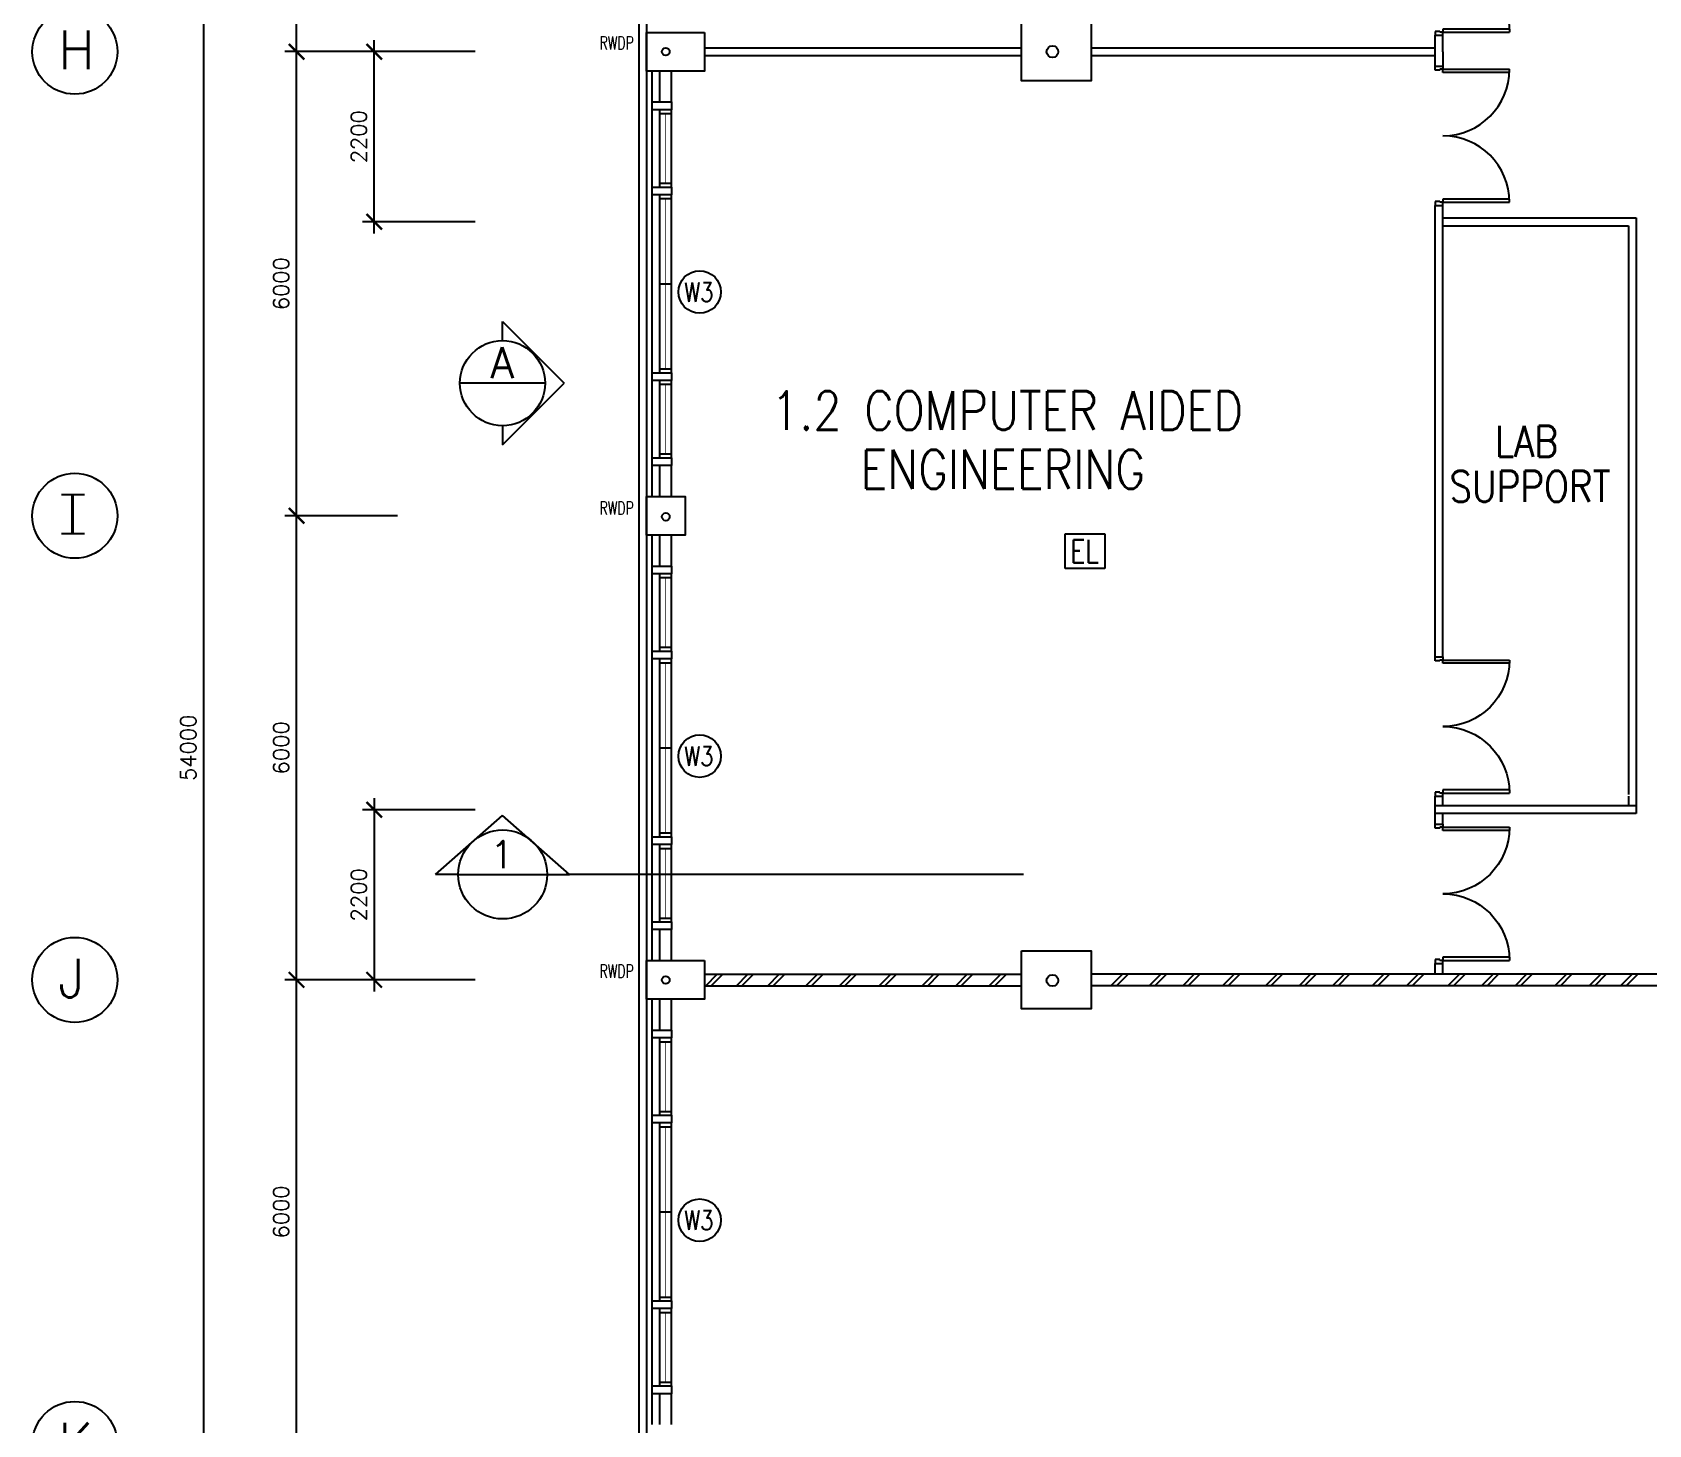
# Model space of a CAD drawing. Header units: feet. Extents: x 1613173 to 1750704, y -859418 to -757301.
# Drawn here: x 1617269 to 1638170, y -820174 to -802174 of the extents above; entities that cross this region are included whole.
import ezdxf

# ---------------------------------------------------------------- set-up
doc = ezdxf.new("R2010")
doc.units = ezdxf.units.FT
doc.header["$LTSCALE"] = 13
doc.header["$MEASUREMENT"] = 0
doc.layers.get('0').update_dxf_attribs({"linetype": 'CONTINUOUS'})
for name, color, linetype in [('-EL & K', 10, 'CONTINUOUS'), ('AR', 7, 'CONTINUOUS'), ('COL', 3, 'CONTINUOUS'), ('DIM', 7, 'CONTINUOUS'), ('DR', 7, 'CONTINUOUS'), ('GRID-T', 7, 'CONTINUOUS'), ('hatch', 7, 'CONTINUOUS'), ('LINE', 7, 'CONTINUOUS'), ('partition', 7, 'CONTINUOUS'), ('RWDP', 145, 'CONTINUOUS'), ('stair', 7, 'CONTINUOUS'), ('T50', 4, 'CONTINUOUS'), ('WALL', 2, 'CONTINUOUS'), ('WIN', 5, 'CONTINUOUS'), ('WIN-T', 7, 'CONTINUOUS')]:
    doc.layers.add(name, color=color, linetype=linetype)
doc.styles.add('E', font='ROMANS.SHX', dxfattribs={"width": 0.9})
doc.styles.add('ROMANS', font='romans')
doc.styles.get("Standard").update_dxf_attribs({"font": 'ROMANS.SHX'})
doc.dimstyles.new('STANDARD$0', dxfattribs={"dimscale": 0, "dimtxt": 8, "dimasz": 6, "dimexe": 1, "dimexo": 1, "dimgap": 3, "dimtad": 1, "dimdec": 0, "dimlfac": -1, "dimrnd": 1, "dimzin": 0, "dimdsep": 46, "dimtxsty": 'Standard', "dimcen": 0, "dimclrd": 5, "dimclre": 250, "dimadec": 0, "dimazin": 0, "dimtfac": 1, "dimtdec": 4, "dimtofl": 0, "dimtmove": 0, "dimatfit": 3, "dimfxl": 1, "dimtolj": 1, "dimtzin": 0, "dimarcsym": 0})

# ---------------------------------------------------------------- blocks, each defined once
blk = doc.blocks.new('_ARCHTICK')
at = {"color": 0, "linetype": 'ByBlock', "const_width": 0.15}
blk.add_lwpolyline([(-0.5, -0.5), (0.5, 0.5)], dxfattribs=at)
blk = doc.blocks.new('*D132')
at = {"layer": 'DIM', "color": 7, "lineweight": -2, "transparency": 16777216}
for p, q in [((1619486, -838574), (1619486, -784274)), ((1621235, -784424), (1619336, -784424)), ((1621235, -838424), (1619336, -838424))]:
    blk.add_line(p, q, dxfattribs=at)
at = {"layer": 'DIM', "color": 7, "lineweight": -2, "transparency": 16777216, "xscale": 200, "yscale": 200, "zscale": 200}
for p, rotation in [((1619486, -784424), 90), ((1619486, -838424), 270)]:
    blk.add_blockref('_ARCHTICK', p, dxfattribs=dict(at, rotation=rotation))
at = {"layer": 'DIM', "color": 7, "transparency": 16777216, "insert": (1619286, -811424), "char_height": 200, "attachment_point": 5, "rotation": 90, "style": 'ROMANS'}
blk.add_mtext('\\A1;54000', dxfattribs=at)
blk = doc.blocks.new('*D136')
at = {"layer": 'DIM', "color": 7, "lineweight": -2, "transparency": 16777216}
for p, q in [((1620686, -820574), (1620686, -814274)), ((1621993, -814424), (1620536, -814424)), ((1621993, -820424), (1620536, -820424))]:
    blk.add_line(p, q, dxfattribs=at)
at = {"layer": 'DIM', "color": 7, "lineweight": -2, "transparency": 16777216, "xscale": 200, "yscale": 200, "zscale": 200}
for p, rotation in [((1620686, -814424), 90), ((1620686, -820424), 270)]:
    blk.add_blockref('_ARCHTICK', p, dxfattribs=dict(at, rotation=rotation))
at = {"layer": 'DIM', "color": 7, "transparency": 16777216, "insert": (1620486, -817424), "char_height": 200, "attachment_point": 5, "rotation": 90, "style": 'ROMANS'}
blk.add_mtext('\\A1;6000', dxfattribs=at)
blk = doc.blocks.new('*D137')
at = {"layer": 'DIM', "color": 7, "lineweight": -2, "transparency": 16777216}
for p, q in [((1621993, -808424), (1620536, -808424)), ((1620686, -814574), (1620686, -808274)), ((1621993, -814424), (1620536, -814424))]:
    blk.add_line(p, q, dxfattribs=at)
at = {"layer": 'DIM', "color": 7, "lineweight": -2, "transparency": 16777216, "xscale": 200, "yscale": 200, "zscale": 200}
for p, rotation in [((1620686, -808424), 90), ((1620686, -814424), 270)]:
    blk.add_blockref('_ARCHTICK', p, dxfattribs=dict(at, rotation=rotation))
at = {"layer": 'DIM', "color": 7, "transparency": 16777216, "insert": (1620486, -811424), "char_height": 200, "attachment_point": 5, "rotation": 90, "style": 'ROMANS'}
blk.add_mtext('\\A1;6000', dxfattribs=at)
blk = doc.blocks.new('*D138')
at = {"layer": 'DIM', "color": 7, "lineweight": -2, "transparency": 16777216}
for p, q in [((1620686, -808574), (1620686, -802274)), ((1621993, -802424), (1620536, -802424)), ((1621993, -808424), (1620536, -808424))]:
    blk.add_line(p, q, dxfattribs=at)
at = {"layer": 'DIM', "color": 7, "lineweight": -2, "transparency": 16777216, "xscale": 200, "yscale": 200, "zscale": 200}
for p, rotation in [((1620686, -802424), 90), ((1620686, -808424), 270)]:
    blk.add_blockref('_ARCHTICK', p, dxfattribs=dict(at, rotation=rotation))
at = {"layer": 'DIM', "color": 7, "transparency": 16777216, "insert": (1620486, -805424), "char_height": 200, "attachment_point": 5, "rotation": 90, "style": 'ROMANS'}
blk.add_mtext('\\A1;6000', dxfattribs=at)
blk = doc.blocks.new('*D139')
at = {"layer": 'DIM', "color": 7, "lineweight": -2, "transparency": 16777216}
for p, q in [((1620686, -802574), (1620686, -796274)), ((1621993, -796424), (1620536, -796424)), ((1621993, -802424), (1620536, -802424))]:
    blk.add_line(p, q, dxfattribs=at)
at = {"layer": 'DIM', "color": 7, "lineweight": -2, "transparency": 16777216, "xscale": 200, "yscale": 200, "zscale": 200}
for p, rotation in [((1620686, -796424), 90), ((1620686, -802424), 270)]:
    blk.add_blockref('_ARCHTICK', p, dxfattribs=dict(at, rotation=rotation))
at = {"layer": 'DIM', "color": 7, "transparency": 16777216, "insert": (1620486, -799424), "char_height": 200, "attachment_point": 5, "rotation": 90, "style": 'ROMANS'}
blk.add_mtext('\\A1;6000', dxfattribs=at)
blk = doc.blocks.new('D1800-A')
at = {"layer": 'DR'}
for p, q in [((0, 0), (100, 0)), ((0, -50), (0, 0)), ((100, 0), (100, -40)), ((60, -50), (0, -50)), ((100, -40), (60, -40)), ((60, -40), (60, -50)), ((100, -40), (960, -40)), ((100, -80), (100, -40)), ((959, -80), (100, -80)), ((60, -1750), (0, -1750)), ((0, -1750), (0, -1800)), ((0, -1800), (100, -1800)), ((60, -1760), (60, -1750)), ((100, -1760), (60, -1760)), ((959, -1720), (100, -1720)), ((100, -1720), (100, -1760)), ((100, -1760), (960, -1760)), ((100, -1800), (100, -1760))]:
    blk.add_line(p, q, dxfattribs=at)
for centre, start, end in [((100, -40), 270.0001, 0), ((100, -1760), 0, 90)]:
    blk.add_arc(centre, 860, start, end, dxfattribs=at)
blk = doc.blocks.new('*D195')
at = {"layer": 'DIM', "color": 7, "lineweight": -2, "transparency": 16777216}
for p, q in [((1621690, -804774), (1621690, -802274)), ((1622997, -802424), (1621540, -802424)), ((1622997, -804624), (1621540, -804624))]:
    blk.add_line(p, q, dxfattribs=at)
at = {"layer": 'DIM', "color": 7, "lineweight": -2, "transparency": 16777216, "xscale": 200, "yscale": 200, "zscale": 200}
for p, rotation in [((1621690, -802424), 90), ((1621690, -804624), 270)]:
    blk.add_blockref('_ARCHTICK', p, dxfattribs=dict(at, rotation=rotation))
at = {"layer": 'DIM', "color": 7, "transparency": 16777216, "insert": (1621490, -803524), "char_height": 200, "attachment_point": 5, "rotation": 90, "style": 'ROMANS'}
blk.add_mtext('\\A1;2200', dxfattribs=at)
blk = doc.blocks.new('*D196')
at = {"layer": 'DIM', "color": 7, "lineweight": -2, "transparency": 16777216}
for p, q in [((1621690, -812074), (1621690, -814574)), ((1622997, -812224), (1621540, -812224)), ((1622997, -814424), (1621540, -814424))]:
    blk.add_line(p, q, dxfattribs=at)
at = {"layer": 'DIM', "color": 7, "lineweight": -2, "transparency": 16777216, "xscale": 200, "yscale": 200, "zscale": 200}
for p, rotation in [((1621690, -812224), 90), ((1621690, -814424), 270)]:
    blk.add_blockref('_ARCHTICK', p, dxfattribs=dict(at, rotation=rotation))
at = {"layer": 'DIM', "color": 7, "transparency": 16777216, "insert": (1621490, -813324), "char_height": 200, "attachment_point": 5, "rotation": 90, "style": 'ROMANS'}
blk.add_mtext('\\A1;2200', dxfattribs=at)

msp = doc.modelspace()

# ---------------------------------------------------------------- linework, layer by layer
at = {"layer": '-EL & K', "color": 0}
for p, q in [((1630622.9, -809104.2), (1630622.9, -808657.1)), ((1630622.9, -808657.1), (1631136.9, -808657.1)), ((1631136.9, -808657.1), (1631136.9, -809104.2)), ((1631136.9, -809104.2), (1630622.9, -809104.2))]:
    msp.add_line(p, q, dxfattribs=at)
at = {"color": 0}
for p, q in [((1625110.2, -791074.1), (1625110.2, -837750.1)), ((1625285.2, -808174.1), (1625285.2, -802674.1)), ((1625285.2, -814174.1), (1625285.2, -808674.1)), ((1625285.2, -820174.1), (1625285.2, -814674.1))]:
    msp.add_line(p, q, dxfattribs=at)
at = {"layer": 'AR', "color": 0}
for p, q in [((1623348.9, -806159.9), (1623348.9, -805912.9)), ((1623348.9, -805912.9), (1624145.9, -806709.9)), ((1623898.9, -806709.9), (1622798.9, -806709.9)), ((1623348.9, -807506.8), (1624145.9, -806709.9)), ((1623348.9, -807259.9), (1623348.9, -807506.8)), ((1622481.4, -813061.2), (1623348.9, -812298.9)), ((1624216.4, -813061.2), (1623348.9, -812298.9)), ((1622776.5, -813061.2), (1622481.4, -813061.2)), ((1622776.5, -813061.2), (1623926.5, -813061.2)), ((1623926.5, -813061.2), (1624216.4, -813061.2)), ((1630087.9, -813061.2), (1624173.5, -813061.2))]:
    msp.add_line(p, q, dxfattribs=at)
for centre, radius in [((1623348.9, -806709.9), 550), ((1623351.5, -813061.2), 575)]:
    msp.add_circle(centre, radius, dxfattribs=at)
at = {"layer": 'COL', "color": 0}
for points in [[(1630060.2, -802049.1), (1630960.2, -802049.1), (1630960.2, -802799.1), (1630060.2, -802799.1)], [(1625960.2, -802174.1), (1625960.2, -802674.1), (1625210.2, -802674.1), (1625210.2, -802174.1)], [(1625210.2, -808174.1), (1625710.2, -808174.1), (1625710.2, -808674.1), (1625210.2, -808674.1)], [(1630060.2, -814049.1), (1630960.2, -814049.1), (1630960.2, -814799.1), (1630060.2, -814799.1)], [(1625960.2, -814174.1), (1625960.2, -814674.1), (1625210.2, -814674.1), (1625210.2, -814174.1)]]:
    msp.add_lwpolyline(points, close=True, dxfattribs=at)
at = {"layer": 'GRID-T', "color": 0}
for p, q in [((1617647.2, -808149.3), (1617942.8, -808149.3)), ((1617647.2, -808652.2), (1617942.8, -808652.2))]:
    msp.add_line(p, q, dxfattribs=at)
for centre in [(1617819.3, -802424.1), (1617819.3, -808424.1), (1617819.3, -814424.1), (1617819.3, -820424.1)]:
    msp.add_circle(centre, 550, dxfattribs=at)
at = {"layer": 'hatch', "color": 0}
for p, q in [((1625976.6, -814499.1), (1626126.6, -814349.1)), ((1626048.2, -814499.1), (1626198.2, -814349.1)), ((1626373.2, -814499.1), (1626523.2, -814349.1)), ((1626444.9, -814499.1), (1626594.9, -814349.1)), ((1626778.3, -814499.1), (1626928.3, -814349.1)), ((1626850, -814499.1), (1627000, -814349.1)), ((1627272.9, -814499.1), (1627422.9, -814349.1)), ((1627344.5, -814499.1), (1627494.5, -814349.1)), ((1627705.8, -814499.1), (1627855.8, -814349.1)), ((1627777.4, -814499.1), (1627927.4, -814349.1)), ((1628221, -814499.1), (1628371, -814349.1)), ((1628292.6, -814499.1), (1628442.6, -814349.1)), ((1628775.3, -814499.1), (1628925.3, -814349.1)), ((1628847, -814499.1), (1628997, -814349.1)), ((1629209.3, -814499.1), (1629359.3, -814349.1)), ((1629281, -814499.1), (1629431, -814349.1)), ((1629642.2, -814499.1), (1629792.2, -814349.1)), ((1629713.9, -814499.1), (1629863.9, -814349.1)), ((1631217.3, -814499.1), (1631367.3, -814349.1)), ((1631289, -814499.1), (1631439, -814349.1)), ((1631711.9, -814499.1), (1631861.9, -814349.1)), ((1631783.5, -814499.1), (1631933.5, -814349.1)), ((1632144.8, -814499.1), (1632294.8, -814349.1)), ((1632216.4, -814499.1), (1632366.4, -814349.1)), ((1632660, -814499.1), (1632810, -814349.1)), ((1632731.6, -814499.1), (1632881.6, -814349.1)), ((1633214.3, -814499.1), (1633364.3, -814349.1)), ((1633286, -814499.1), (1633436, -814349.1)), ((1633648.3, -814499.1), (1633798.3, -814349.1)), ((1633720, -814499.1), (1633870, -814349.1)), ((1634081.2, -814499.1), (1634231.2, -814349.1)), ((1634152.9, -814499.1), (1634302.9, -814349.1)), ((1634596.4, -814499.1), (1634746.4, -814349.1)), ((1634668.1, -814499.1), (1634818.1, -814349.1)), ((1635040.3, -814499.1), (1635190.3, -814349.1)), ((1635111.9, -814499.1), (1635261.9, -814349.1)), ((1635574.5, -814499.1), (1635724.5, -814349.1)), ((1635646.1, -814499.1), (1635796.1, -814349.1)), ((1636008.5, -814499.1), (1636158.5, -814349.1)), ((1636080.1, -814499.1), (1636230.1, -814349.1)), ((1636441.4, -814499.1), (1636591.4, -814349.1)), ((1636513, -814499.1), (1636663, -814349.1)), ((1636956.6, -814499.1), (1637106.6, -814349.1)), ((1637028.2, -814499.1), (1637178.2, -814349.1)), ((1637400.4, -814499.1), (1637550.4, -814349.1)), ((1637472.1, -814499.1), (1637622.1, -814349.1)), ((1637807.2, -814499.1), (1637957.2, -814349.1)), ((1637878.8, -814499.1), (1638028.8, -814349.1))]:
    msp.add_line(p, q, dxfattribs=at)
at = {"layer": 'LINE', "color": 0}
msp.add_line((1625210.2, -791074.1), (1625210.2, -837774.1), dxfattribs=at)
at = {"layer": 'partition', "color": 0}
for p, q in [((1635410.2, -802611.6), (1635410.2, -802211.6)), ((1635510.2, -802424.1), (1635510.2, -802211.6)), ((1625960.2, -802374.1), (1630060.2, -802374.1)), ((1625960.2, -802474.1), (1630060.2, -802474.1)), ((1630960.2, -802374.1), (1635410.2, -802374.1)), ((1630960.2, -802474.1), (1635410.2, -802474.1)), ((1635510.2, -802424.1), (1635510.2, -802611.6)), ((1635410.2, -810249.1), (1635410.2, -804411.6)), ((1635510.2, -810249.1), (1635510.2, -804411.6)), ((1635510.2, -804574.1), (1638010.2, -804574.1)), ((1635510.2, -804674.1), (1637910.2, -804674.1)), ((1635410.2, -812411.6), (1635410.2, -812049.1)), ((1638010.2, -812174.1), (1635410.2, -812174.1)), ((1635510.2, -812174.1), (1635510.2, -812049.1)), ((1638010.2, -812274.1), (1635410.2, -812274.1)), ((1635510.2, -812411.6), (1635510.2, -812274.1)), ((1635410.2, -814349.1), (1635410.2, -814211.6)), ((1635510.2, -814349.1), (1635510.2, -814211.6))]:
    msp.add_line(p, q, dxfattribs=at)
at = {"layer": 'RWDP', "color": 0}
for centre, radius in [((1630460.2, -802424.1), 75), ((1625460.2, -802424.1), 50), ((1625460.2, -808437.5), 50), ((1625460.2, -814425), 50), ((1630460.2, -814432.2), 75)]:
    msp.add_circle(centre, radius, dxfattribs=at)
at = {"layer": 'stair', "color": 0}
for p, q in [((1638010.2, -804574.1), (1638010.2, -812049.1)), ((1637910.2, -804674.1), (1637910.2, -812029.1)), ((1637910.2, -812049.1), (1637910.2, -812174.1)), ((1638010.2, -812049.1), (1638010.2, -812274.1))]:
    msp.add_line(p, q, dxfattribs=at)
at = {"layer": 'WALL', "color": 0}
for p, q in [((1625385.2, -803074.1), (1625385.2, -802674.1)), ((1625535.2, -803074.1), (1625535.2, -802674.1)), ((1625385.2, -808174.1), (1625385.2, -807774.1)), ((1625535.2, -808174.1), (1625535.2, -807774.1)), ((1625385.2, -809074.1), (1625385.2, -808674.1)), ((1625535.2, -809074.1), (1625535.2, -808674.1)), ((1625385.2, -814174.1), (1625385.2, -813774.1)), ((1625535.2, -814174.1), (1625535.2, -813774.1)), ((1625960.2, -814349.1), (1630060.2, -814349.1)), ((1640010.2, -814349.1), (1630960.2, -814349.1)), ((1625385.2, -815074.1), (1625385.2, -814674.1)), ((1625535.2, -815074.1), (1625535.2, -814674.1)), ((1625960.2, -814499.1), (1630060.2, -814499.1)), ((1640010.2, -814499.1), (1630960.2, -814499.1)), ((1625385.2, -820174.1), (1625385.2, -819774.1)), ((1625535.2, -820174.1), (1625535.2, -819774.1))]:
    msp.add_line(p, q, dxfattribs=at)
at = {"layer": 'WALL', "color": 0, "linetype": 'Continuous'}
msp.add_line((1640010.2, -814499.1), (1637535.2, -814499.1), dxfattribs=at)
at = {"layer": 'WALL', "color": 0}
for points in [[(1625285.2, -803074.1), (1625535.2, -803074.1), (1625535.2, -803174.1), (1625285.2, -803174.1)], [(1625285.2, -804174.1), (1625535.2, -804174.1), (1625535.2, -804274.1), (1625285.2, -804274.1)], [(1625285.2, -806574.1), (1625535.2, -806574.1), (1625535.2, -806674.1), (1625285.2, -806674.1)], [(1625285.2, -807674.1), (1625535.2, -807674.1), (1625535.2, -807774.1), (1625285.2, -807774.1)], [(1625285.2, -809074.1), (1625535.2, -809074.1), (1625535.2, -809174.1), (1625285.2, -809174.1)], [(1625285.2, -810174.1), (1625535.2, -810174.1), (1625535.2, -810274.1), (1625285.2, -810274.1)], [(1625285.2, -812574.1), (1625535.2, -812574.1), (1625535.2, -812674.1), (1625285.2, -812674.1)], [(1625285.2, -813674.1), (1625535.2, -813674.1), (1625535.2, -813774.1), (1625285.2, -813774.1)], [(1625285.2, -815074.1), (1625535.2, -815074.1), (1625535.2, -815174.1), (1625285.2, -815174.1)], [(1625285.2, -816174.1), (1625535.2, -816174.1), (1625535.2, -816274.1), (1625285.2, -816274.1)], [(1625285.2, -818574.1), (1625535.2, -818574.1), (1625535.2, -818674.1), (1625285.2, -818674.1)], [(1625285.2, -819674.1), (1625535.2, -819674.1), (1625535.2, -819774.1), (1625285.2, -819774.1)]]:
    msp.add_lwpolyline(points, close=True, dxfattribs=at)
at = {"layer": 'WIN', "color": 0}
for p, q in [((1625385.2, -804174.1), (1625385.2, -803174.1)), ((1625535.2, -804174.1), (1625535.2, -803174.1)), ((1625385.2, -803224.1), (1625535.2, -803224.1)), ((1625385.2, -804124.1), (1625535.2, -804124.1)), ((1625385.2, -806574.1), (1625385.2, -804274.1)), ((1625385.2, -804324.1), (1625535.2, -804324.1)), ((1625535.2, -806574.1), (1625535.2, -804274.1)), ((1625385.2, -805424.1), (1625535.2, -805424.1)), ((1625385.2, -806524.1), (1625535.2, -806524.1)), ((1625385.2, -807674.1), (1625385.2, -806674.1)), ((1625385.2, -806724.1), (1625535.2, -806724.1)), ((1625535.2, -807674.1), (1625535.2, -806674.1)), ((1625385.2, -807624.1), (1625535.2, -807624.1)), ((1625385.2, -810174.1), (1625385.2, -809174.1)), ((1625385.2, -809224.1), (1625535.2, -809224.1)), ((1625535.2, -810174.1), (1625535.2, -809174.1)), ((1625385.2, -810124.1), (1625535.2, -810124.1)), ((1625385.2, -812574.1), (1625385.2, -810274.1)), ((1625535.2, -812574.1), (1625535.2, -810274.1)), ((1625385.2, -810324.1), (1625535.2, -810324.1)), ((1625385.2, -811424.1), (1625535.2, -811424.1)), ((1625385.2, -812524.1), (1625535.2, -812524.1)), ((1625385.2, -813674.1), (1625385.2, -812674.1)), ((1625385.2, -812724.1), (1625535.2, -812724.1)), ((1625535.2, -813674.1), (1625535.2, -812674.1)), ((1625385.2, -813624.1), (1625535.2, -813624.1)), ((1625385.2, -816174.1), (1625385.2, -815174.1)), ((1625385.2, -815224.1), (1625535.2, -815224.1)), ((1625535.2, -816174.1), (1625535.2, -815174.1)), ((1625385.2, -816124.1), (1625535.2, -816124.1)), ((1625385.2, -818574.1), (1625385.2, -816274.1)), ((1625385.2, -816324.1), (1625535.2, -816324.1)), ((1625535.2, -818574.1), (1625535.2, -816274.1)), ((1625385.2, -817424.1), (1625535.2, -817424.1)), ((1625385.2, -818524.1), (1625535.2, -818524.1)), ((1625385.2, -819674.1), (1625385.2, -818674.1)), ((1625385.2, -818724.1), (1625535.2, -818724.1)), ((1625535.2, -819674.1), (1625535.2, -818674.1)), ((1625385.2, -819624.1), (1625535.2, -819624.1))]:
    msp.add_line(p, q, dxfattribs=at)
at = {"layer": 'WIN', "color": 0, "const_width": 10, "flags": 128}
for points in [[(1625460.2, -804124.1), (1625460.2, -803224.1)], [(1625460.2, -806524.1), (1625460.2, -804324.1)], [(1625460.2, -806724.1), (1625460.2, -807624.1)], [(1625460.2, -810124.1), (1625460.2, -809224.1)], [(1625460.2, -812524.1), (1625460.2, -810324.1)], [(1625460.2, -812724.1), (1625460.2, -813624.1)], [(1625460.2, -816124.1), (1625460.2, -815224.1)], [(1625460.2, -818524.1), (1625460.2, -816324.1)], [(1625460.2, -818724.1), (1625460.2, -819624.1)]]:
    msp.add_lwpolyline(points, dxfattribs=at)
at = {"layer": 'WIN-T', "color": 0}
for centre in [(1625898.8, -805530.9), (1625898.8, -811530.9), (1625898.8, -817530.9)]:
    msp.add_circle(centre, 275, dxfattribs=at)

# ---------------------------------------------------------------- block references
at = {"layer": 'stair', "color": 0, "xscale": -1, "rotation": 180}
for p in [(1635410.2, -802211.6), (1635410.2, -812049.1), (1635410.2, -814211.6)]:
    msp.add_blockref('D1800-A', p, dxfattribs=at)
at = {"layer": 'stair', "color": 0}
msp.add_blockref('D1800-A', (1635410.2, -802611.6), dxfattribs=at)

# ---------------------------------------------------------------- texts
at = {"layer": '-EL & K', "color": 0, "style": 'E', "width": 0.8}
msp.add_text('EL', height=300, dxfattribs=at).set_placement((1630691.1, -809034.2))
at = {"layer": 'AR', "color": 0, "style": 'ROMANS'}
for s, height, p in [('A', 400, (1623192.4, -806644.7)), ('1', 350, (1623191.4, -812978))]:
    msp.add_text(s, height=height, dxfattribs=at).set_placement(p)
at = {"layer": 'GRID-T', "color": 0, "style": 'ROMANS'}
for s, p in [('H', (1617604.1, -802649.9)), ('I', (1617701.4, -808649.9)), ('J', (1617604.1, -814649.9)), ('K', (1617604.1, -820649.9))]:
    msp.add_text(s, height=500, dxfattribs=at).set_placement(p)
at = {"layer": 'RWDP', "color": 0, "style": 'ROMANS', "width": 0.7}
for p in [(1624602.5, -802396.2), (1624602.5, -808409.6), (1624602.5, -814397.1)]:
    msp.add_text('RWDP', height=170, dxfattribs=at).set_placement(p)
at = {"layer": 'T50', "color": 0, "style": 'ROMANS', "width": 0.85}
for s, height, p in [('1.2 COMPUTER AIDED', 500, (1626822.8, -807313.2)), ('LAB', 400, (1636182.7, -807661.6)), ('ENGINEERING', 500, (1627976.8, -808073.6)), ('SUPPORT', 400, (1635594.1, -808244.1))]:
    msp.add_text(s, height=height, dxfattribs=at).set_placement(p)
at = {"layer": 'WIN-T', "color": 0, "style": 'ROMANS', "width": 0.8}
for p in [(1625698, -805656.7), (1625698, -811656.7), (1625698, -817656.7)]:
    msp.add_text('W3', height=250, dxfattribs=at).set_placement(p)

# ---------------------------------------------------------------- dimensions: what is measured, and where the dimension line sits
at = {"layer": 'DIM', "color": 0}
dim = msp.add_aligned_dim(p1=(1621385.4, -838424.1), p2=(1621385.4, -784424.1), distance=1899.4, dimstyle='STANDARD$0', override={"dimscale": 100, "dimtxt": 2, "dimasz": 2, "dimexe": 1.5, "dimexo": 1.5, "dimgap": 1, "dimtxsty": 'ROMANS', "dimblk": 'ARCHTICK', "dimdle": 1.5, "dimclrd": 7, "dimclre": 7, "dimclrt": 7, "dimtdec": 0, "dimtmove": 2}, dxfattribs=at)
dim.commit()
dim.dimension.update_dxf_attribs({"geometry": '*D132', "text_midpoint": (1619286, -811424.1)})
for base, p1, p2, angle, picture, middle in [((1620686, -796424.1), (1622143.3, -802424.1), (1622143.3, -796424.1), 270, '*D139', (1620486, -799424.1)), ((1620686, -802424.1), (1622143.3, -808424.1), (1622143.3, -802424.1), 270, '*D138', (1620486, -805424.1)), ((1621690, -802424.1), (1623147.3, -804624.1), (1623147.3, -802424.1), 270, '*D195', (1621490, -803524.1)), ((1620686, -808424.1), (1622143.3, -814424.1), (1622143.3, -808424.1), 270, '*D137', (1620486, -811424.1)), ((1621690, -814424.1), (1623147.3, -812224.1), (1623147.3, -814424.1), 90, '*D196', (1621490, -813324.1)), ((1620686, -814424.1), (1622143.3, -820424.1), (1622143.3, -814424.1), 270, '*D136', (1620486, -817424.1))]:
    dim = msp.add_linear_dim(base=base, p1=p1, p2=p2, angle=angle, dimstyle='STANDARD$0', override={"dimscale": 100, "dimtxt": 2, "dimasz": 2, "dimexe": 1.5, "dimexo": 1.5, "dimgap": 1, "dimtxsty": 'ROMANS', "dimblk": 'ARCHTICK', "dimdle": 1.5, "dimclrd": 7, "dimclre": 7, "dimclrt": 7, "dimtdec": 0, "dimtmove": 2}, dxfattribs=at)
    dim.commit()
    dim.dimension.update_dxf_attribs({"geometry": picture, "text_midpoint": middle})

doc.saveas('drawing.dxf')
